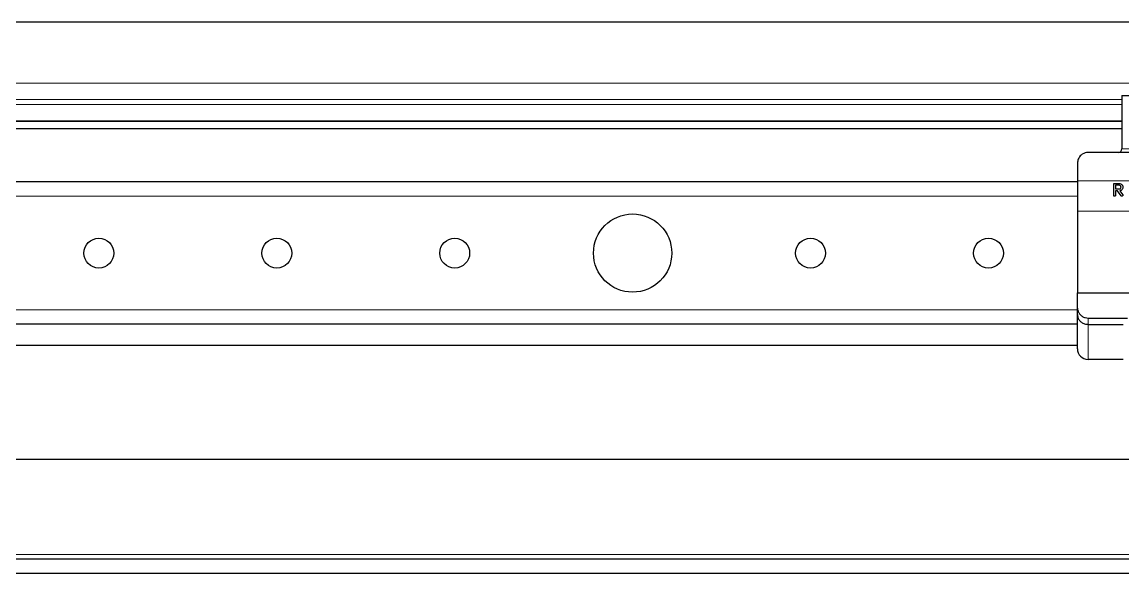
# Model space of a CAD drawing. Header units: millimetres. Extents: x -525 to 1603, y -785 to 978.
# Drawn here: x 1125.9 to 1280.6, y -566 to -488.5 of the extents above; entities that cross this region are included whole.
import ezdxf

# ---------------------------------------------------------------- set-up
doc = ezdxf.new("R2010")
doc.units = ezdxf.units.MM

msp = doc.modelspace()

# ---------------------------------------------------------------- linework, layer by layer
at = {"color": 7, "linetype": 'Continuous', "lineweight": 25}
for p, q in [((1331.69, -488.54), (891.69, -488.54)), ((1280.44, -498.89), (1280.44, -506.39)), ((1280.44, -498.89), (1284.97, -498.89)), ((1280.44, -503.54), (876.69, -503.54)), ((1285.19, -506.89), (1275.69, -506.89)), ((1274.19, -508.39), (1274.19, -510.89)), ((1274.19, -511.04), (894.19, -511.04)), ((1274.19, -510.89), (1274.19, -515.14)), ((1279.29, -512.9), (1279.29, -511.24)), ((1279.29, -511.24), (1280.04, -511.24)), ((1280.04, -511.5), (1279.55, -511.5)), ((1279.55, -511.5), (1279.55, -512.01)), ((1279.55, -512.01), (1280.14, -512.01)), ((1279.84, -512.27), (1279.55, -512.27)), ((1279.55, -512.27), (1279.55, -512.9)), ((1280.33, -512.98), (1279.84, -512.27)), ((1280.14, -512.27), (1280.55, -512.84)), ((1274.19, -515.14), (1274.19, -526.64)), ((1274.19, -528.78), (1274.19, -526.64)), ((1274.19, -526.64), (1282.6, -526.64)), ((1274.19, -529.69), (1274.19, -528.78)), ((1274.19, -534.49), (1274.19, -529.69)), ((1275.69, -530.17), (1281.21, -530.17)), ((1274.19, -531.04), (894.19, -531.04)), ((1275.69, -531.07), (1280.6, -531.07)), ((1274.19, -534.04), (867.69, -534.04)), ((1280.6, -535.99), (1275.69, -535.99)), ((867.69, -550.04), (1355.69, -550.04)), ((816.99, -564.04), (1406.39, -564.04)), ((816.99, -566.04), (1406.39, -566.04))]:
    msp.add_line(p, q, dxfattribs=at)
at = {"color": 8, "linetype": 'Continuous', "lineweight": 18}
for p, q in [((1340.28, -497.13), (883.1, -497.13)), ((1280.44, -499.44), (880.79, -499.44)), ((1280.44, -500.13), (880.1, -500.13)), ((1280.44, -502.54), (877.69, -502.54)), ((1280.44, -502.44), (877.79, -502.44)), ((1280.44, -506.39), (1284.97, -506.39)), ((1285.19, -510.89), (1274.19, -510.89)), ((1274.19, -513.04), (894.19, -513.04)), ((1299.19, -515.14), (1274.19, -515.14)), ((1274.19, -529.04), (894.19, -529.04)), ((1275.69, -530.17), (1275.69, -531.07)), ((1275.69, -531.07), (1275.69, -535.99)), ((1302.65, -563.44), (920.74, -563.44))]:
    msp.add_line(p, q, dxfattribs=at)
at = {"color": 7, "linetype": 'Continuous', "lineweight": 25}
for centre, radius in [((1211.69, -521.04), 5.5), ((1136.69, -521.04), 2.1), ((1161.69, -521.04), 2.1), ((1186.69, -521.04), 2.1), ((1236.69, -521.04), 2.1), ((1261.69, -521.04), 2.1)]:
    msp.add_circle(centre, radius, dxfattribs=at)
for centre, radius, start, end in [((1279.94, -506.39), 0.5, 270, 0), ((1275.69, -534.49), 1.5, 180, 270)]:
    msp.add_arc(centre, radius, start, end, dxfattribs=at)
for points, knots in [([(1275.69, -506.89), (1275.69, -506.89), (1275.62, -506.89), (1275.27, -506.91), (1274.74, -507.14), (1274.27, -507.73), (1274.22, -508.2), (1274.19, -508.39)], [0, 0, 0, 0, 0.003231, 0.101221, 0.514725, 0.80586, 1, 1, 1, 1]), ([(1280.04, -511.24), (1280.12, -511.24), (1280.26, -511.26), (1280.37, -511.34), (1280.42, -511.37)], [0, 0, 0, 0, 0.559747, 1, 1, 1, 1]), ([(1280.24, -511.57), (1280.2, -511.55), (1280.14, -511.51), (1280.07, -511.5), (1280.04, -511.5)], [0, 0, 0, 0, 0.559136, 1, 1, 1, 1]), ([(1280.14, -512.01), (1280.16, -512), (1280.2, -511.99), (1280.23, -511.97), (1280.24, -511.96)], [0, 0, 0, 0, 0.5581742, 1, 1, 1, 1]), ([(1280.32, -511.76), (1280.31, -511.72), (1280.31, -511.65), (1280.26, -511.59), (1280.24, -511.57)], [0, 0, 0, 0, 0.559692, 1, 1, 1, 1]), ([(1280.24, -511.96), (1280.25, -511.94), (1280.28, -511.92), (1280.31, -511.85), (1280.31, -511.8), (1280.32, -511.76)], [0, 0, 0, 0, 0.279917, 0.56006, 1, 1, 1, 1]), ([(1280.58, -511.76), (1280.57, -511.85), (1280.55, -512.02), (1280.43, -512.13), (1280.38, -512.18)], [0, 0, 0, 0, 0.559457, 1, 1, 1, 1]), ([(1280.42, -511.37), (1280.47, -511.44), (1280.56, -511.55), (1280.58, -511.7), (1280.58, -511.76)], [0, 0, 0, 0, 0.5589475, 1, 1, 1, 1]), ([(1279.41, -513.04), (1279.39, -513.03), (1279.35, -513.03), (1279.3, -513), (1279.29, -512.95), (1279.29, -512.92), (1279.29, -512.9)], [0, 0, 0, 0, 0.280437, 0.558281, 0.778899, 1, 1, 1, 1]), ([(1279.55, -512.9), (1279.55, -512.92), (1279.55, -512.96), (1279.51, -513.01), (1279.46, -513.03), (1279.42, -513.04), (1279.41, -513.04)], [0, 0, 0, 0, 0.2804979, 0.5583245, 0.7788676, 1, 1, 1, 1]), ([(1280.38, -512.18), (1280.34, -512.2), (1280.27, -512.25), (1280.18, -512.26), (1280.14, -512.27)], [0, 0, 0, 0, 0.56031, 1, 1, 1, 1]), ([(1280.43, -513.04), (1280.42, -513.04), (1280.4, -513.03), (1280.36, -513.02), (1280.34, -512.99), (1280.33, -512.98)], [0, 0, 0, 0, 0.28022, 0.561305, 1, 1, 1, 1]), ([(1280.58, -512.91), (1280.58, -512.93), (1280.57, -512.97), (1280.52, -513.01), (1280.48, -513.03), (1280.44, -513.04), (1280.43, -513.04)], [0, 0, 0, 0, 0.278138, 0.558544, 0.779161, 1, 1, 1, 1]), ([(1280.55, -512.84), (1280.56, -512.85), (1280.57, -512.87), (1280.58, -512.9), (1280.58, -512.91)], [0, 0, 0, 0, 0.5610793, 1, 1, 1, 1]), ([(1274.19, -528.78), (1274.21, -528.92), (1274.24, -529.2), (1274.48, -529.61), (1274.83, -529.94), (1275.26, -530.14), (1275.56, -530.16), (1275.69, -530.17)], [0, 0, 0, 0, 0.205683, 0.411346, 0.618649, 0.832339, 1, 1, 1, 1]), ([(1274.19, -529.69), (1274.19, -529.7), (1274.19, -529.81), (1274.23, -530.06), (1274.4, -530.44), (1274.74, -530.79), (1275.19, -531.02), (1275.52, -531.05), (1275.69, -531.07)], [0, 0, 0, 0, 0.017854, 0.141405, 0.356083, 0.570731, 0.785365, 1, 1, 1, 1])]:
    msp.add_open_spline(points, degree=3, knots=knots, dxfattribs=at)

doc.saveas('drawing.dxf')
